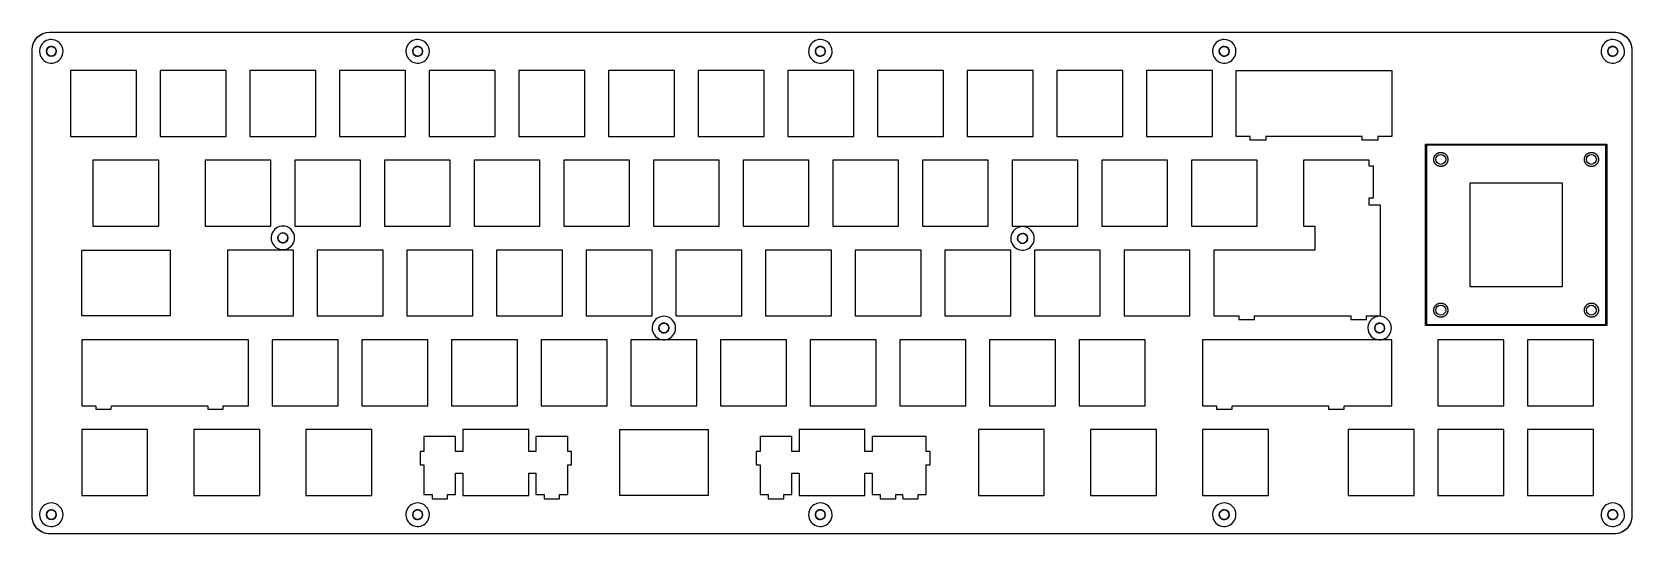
# Model space of a CAD drawing. Extents: x -1 to 339, y 191 to 298.
import ezdxf

# ---------------------------------------------------------------- set-up
doc = ezdxf.new("R2010")
doc.units = 0
for name, color, linetype in [('bottom_plate', 7, 'CONTINUOUS'), ('original', 7, 'CONTINUOUS'), ('pcb', 7, 'CONTINUOUS'), ('top_plate', 7, 'CONTINUOUS')]:
    doc.layers.add(name, color=color, linetype=linetype)

msp = doc.modelspace()

# ---------------------------------------------------------------- linework, layer by layer
at = {"layer": 'bottom_plate', "color": 3}
for points in [[(3.111888, 297.656938), (335.49355, 297.656938)], [(-0.667639, 194.87775), (-0.667639, 293.87741)], [(339.27308, 293.87741), (339.27308, 194.87775)], [(335.49355, 191.09822), (3.111888, 191.09822)]]:
    msp.add_lwpolyline(points, dxfattribs=at)
for points in [[(3.111888, 297.656938)], [(3.430024, 294.615394)], [(81.272408, 294.615388)], [(166.83484, 294.615385)], [(252.6338, 294.615388)], [(335.18503, 294.615389)], [(52.626659, 255.008252)], [(209.78035, 254.889859)], [(133.58144, 235.872887)], [(285.65076, 235.872899)], [(3.430024, 196.23994)], [(81.272408, 196.23994)], [(166.83484, 196.23994)], [(252.6338, 196.23994)], [(335.18503, 196.23994)]]:
    msp.add_lwpolyline(points, close=True, dxfattribs=at)
for points in [[(-0.667639, 293.87741), (-0.667639, 295.964786), (1.024513, 297.656938), (3.111888, 297.656938)], [(335.49355, 297.656938), (336.495943, 297.656939), (337.457282, 297.25874), (338.166081, 296.549941)], [(338.166081, 296.549941), (338.874881, 295.841142), (339.27308, 294.879804), (339.27308, 293.87741)], [(3.430024, 294.615394), (2.850125, 294.615394), (2.380024, 294.145293), (2.380024, 293.565394)], [(2.380024, 293.565394), (2.380024, 292.985495), (2.850125, 292.515394), (3.430024, 292.515394)], [(4.172487, 294.307856), (3.975573, 294.504769), (3.708502, 294.615394), (3.430024, 294.615394)], [(3.430024, 292.515394), (4.009923, 292.515394), (4.480025, 292.985495), (4.480025, 293.565394)], [(4.480025, 293.565394), (4.480025, 293.843871), (4.3694, 294.110943), (4.172487, 294.307856)], [(80.302334, 293.967206), (80.139814, 293.574848), (80.229648, 293.123224), (80.529946, 292.822926)], [(81.272408, 294.615388), (80.847723, 294.615388), (80.464854, 294.359564), (80.302334, 293.967206)], [(80.529946, 292.822926), (80.830244, 292.522628), (81.281867, 292.432795), (81.674226, 292.595315)], [(82.01487, 294.30785), (81.817957, 294.504764), (81.550885, 294.615388), (81.272408, 294.615388)], [(81.674226, 292.595315), (82.066584, 292.757835), (82.322408, 293.140703), (82.322408, 293.565388)], [(82.322408, 293.565388), (82.322408, 293.843866), (82.211783, 294.110937), (82.01487, 294.30785)], [(165.864766, 293.967203), (165.702246, 293.574845), (165.79208, 293.123221), (166.092378, 292.822923)], [(166.83484, 294.615385), (166.410155, 294.615385), (166.027286, 294.359561), (165.864766, 293.967203)], [(166.092378, 292.822923), (166.392676, 292.522625), (166.844299, 292.432792), (167.236658, 292.595312)], [(167.577302, 294.307847), (167.380389, 294.504761), (167.113317, 294.615385), (166.83484, 294.615385)], [(167.236658, 292.595312), (167.629016, 292.757832), (167.88484, 293.1407), (167.88484, 293.565385)], [(167.88484, 293.565385), (167.88484, 293.843863), (167.774215, 294.110934), (167.577302, 294.307847)], [(251.663726, 293.967205), (251.501206, 293.574847), (251.59104, 293.123223), (251.891338, 292.822926)], [(252.6338, 294.615388), (252.209115, 294.615388), (251.826246, 294.359563), (251.663726, 293.967205)], [(251.891338, 292.822926), (252.191636, 292.522628), (252.643259, 292.432794), (253.035618, 292.595314)], [(253.6838, 293.565388), (253.6838, 294.145287), (253.213699, 294.615388), (252.6338, 294.615388)], [(253.035618, 292.595314), (253.427976, 292.757834), (253.6838, 293.140702), (253.6838, 293.565388)], [(334.214956, 293.967206), (334.052436, 293.574848), (334.14227, 293.123224), (334.442568, 292.822927)], [(335.18503, 294.615389), (334.760345, 294.615389), (334.377476, 294.359564), (334.214956, 293.967206)], [(334.442568, 292.822927), (334.742866, 292.522629), (335.194489, 292.432795), (335.586848, 292.595315)], [(335.927492, 294.307851), (335.730579, 294.504764), (335.463507, 294.615389), (335.18503, 294.615389)], [(335.586848, 292.595315), (335.979206, 292.757835), (336.23503, 293.140703), (336.23503, 293.565389)], [(336.23503, 293.565389), (336.23503, 293.843866), (336.124405, 294.110938), (335.927492, 294.307851)], [(52.626659, 255.008252), (52.201974, 255.008252), (51.819105, 254.752428), (51.656585, 254.36007)], [(53.369121, 254.700714), (53.172208, 254.897627), (52.905136, 255.008252), (52.626659, 255.008252)], [(51.656585, 254.36007), (51.494065, 253.967711), (51.583899, 253.516088), (51.884197, 253.21579)], [(51.884197, 253.21579), (52.184495, 252.915492), (52.636118, 252.825658), (53.028477, 252.988178)], [(53.028477, 252.988178), (53.420835, 253.150698), (53.676659, 253.533567), (53.676659, 253.958252)], [(53.676659, 253.958252), (53.676659, 254.236729), (53.566034, 254.503801), (53.369121, 254.700714)], [(208.810276, 254.241677), (208.647756, 253.849318), (208.73759, 253.397695), (209.037888, 253.097397)], [(209.78035, 254.889859), (209.355665, 254.889859), (208.972796, 254.634035), (208.810276, 254.241677)], [(209.037888, 253.097397), (209.338186, 252.797099), (209.789809, 252.707265), (210.182168, 252.869785)], [(210.522812, 254.582321), (210.325899, 254.779234), (210.058827, 254.889859), (209.78035, 254.889859)], [(210.182168, 252.869785), (210.574526, 253.032305), (210.83035, 253.415174), (210.83035, 253.839859)], [(210.83035, 253.839859), (210.83035, 254.118336), (210.719725, 254.385408), (210.522812, 254.582321)], [(132.611366, 235.224705), (132.448846, 234.832346), (132.53868, 234.380723), (132.838978, 234.080425)], [(133.58144, 235.872887), (133.156755, 235.872887), (132.773886, 235.617063), (132.611366, 235.224705)], [(134.323902, 235.565349), (134.126989, 235.762262), (133.859917, 235.872887), (133.58144, 235.872887)], [(133.983258, 233.852813), (134.375616, 234.015333), (134.63144, 234.398202), (134.63144, 234.822887)], [(134.63144, 234.822887), (134.63144, 235.101364), (134.520815, 235.368436), (134.323902, 235.565349)], [(284.680686, 235.224717), (284.518166, 234.832358), (284.608, 234.380735), (284.908298, 234.080437)], [(285.65076, 235.872899), (285.226075, 235.872899), (284.843206, 235.617075), (284.680686, 235.224717)], [(286.393222, 235.565361), (286.196309, 235.762274), (285.929237, 235.872899), (285.65076, 235.872899)], [(286.052578, 233.852825), (286.444936, 234.015345), (286.70076, 234.398214), (286.70076, 234.822899)], [(286.70076, 234.822899), (286.70076, 235.101376), (286.590135, 235.368448), (286.393222, 235.565361)], [(132.838978, 234.080425), (133.139276, 233.780127), (133.590899, 233.690293), (133.983258, 233.852813)], [(284.908298, 234.080437), (285.208596, 233.780139), (285.660219, 233.690305), (286.052578, 233.852825)], [(0.439358, 192.205219), (-0.269441, 192.914018), (-0.66764, 193.875357), (-0.667639, 194.87775)], [(3.430024, 196.23994), (2.850125, 196.23994), (2.380024, 195.769839), (2.380024, 195.18994)], [(2.380024, 195.18994), (2.380024, 194.610041), (2.850125, 194.13994), (3.430024, 194.13994)], [(4.172487, 195.932402), (3.975573, 196.129315), (3.708502, 196.23994), (3.430024, 196.23994)], [(3.430024, 194.13994), (4.009923, 194.13994), (4.480025, 194.610041), (4.480025, 195.18994)], [(4.480025, 195.18994), (4.480025, 195.468417), (4.3694, 195.735489), (4.172487, 195.932402)], [(80.302334, 195.591758), (80.139814, 195.199399), (80.229648, 194.747776), (80.529946, 194.447478)], [(81.272408, 196.23994), (80.847723, 196.23994), (80.464854, 195.984116), (80.302334, 195.591758)], [(80.529946, 194.447478), (80.830244, 194.14718), (81.281867, 194.057346), (81.674226, 194.219866)], [(82.01487, 195.932402), (81.817957, 196.129315), (81.550885, 196.23994), (81.272408, 196.23994)], [(81.674226, 194.219866), (82.066584, 194.382386), (82.322408, 194.765255), (82.322408, 195.18994)], [(82.322408, 195.18994), (82.322408, 195.468417), (82.211783, 195.735489), (82.01487, 195.932402)], [(165.864766, 195.591758), (165.702246, 195.199399), (165.79208, 194.747776), (166.092378, 194.447478)], [(166.83484, 196.23994), (166.410155, 196.23994), (166.027286, 195.984116), (165.864766, 195.591758)], [(166.092378, 194.447478), (166.392676, 194.14718), (166.844299, 194.057346), (167.236658, 194.219866)], [(167.577302, 195.932402), (167.380389, 196.129315), (167.113317, 196.23994), (166.83484, 196.23994)], [(167.236658, 194.219866), (167.629016, 194.382386), (167.88484, 194.765255), (167.88484, 195.18994)], [(167.88484, 195.18994), (167.88484, 195.468417), (167.774215, 195.735489), (167.577302, 195.932402)], [(251.663726, 195.591758), (251.501206, 195.199399), (251.59104, 194.747776), (251.891338, 194.447478)], [(252.6338, 196.23994), (252.209115, 196.23994), (251.826246, 195.984116), (251.663726, 195.591758)], [(251.891338, 194.447478), (252.191636, 194.14718), (252.643259, 194.057346), (253.035618, 194.219866)], [(253.6838, 195.18994), (253.6838, 195.769839), (253.213699, 196.23994), (252.6338, 196.23994)], [(253.035618, 194.219866), (253.427976, 194.382386), (253.6838, 194.765255), (253.6838, 195.18994)], [(334.214956, 195.591758), (334.052436, 195.199399), (334.14227, 194.747776), (334.442568, 194.447478)], [(335.18503, 196.23994), (334.760345, 196.23994), (334.377476, 195.984116), (334.214956, 195.591758)], [(334.442568, 194.447478), (334.742866, 194.14718), (335.194489, 194.057346), (335.586848, 194.219866)], [(335.927492, 195.932402), (335.730579, 196.129315), (335.463507, 196.23994), (335.18503, 196.23994)], [(335.586848, 194.219866), (335.979206, 194.382386), (336.23503, 194.765255), (336.23503, 195.18994)], [(336.23503, 195.18994), (336.23503, 195.468417), (336.124405, 195.735489), (335.927492, 195.932402)], [(339.27308, 194.87775), (339.273081, 193.875356), (338.874882, 192.914018), (338.166082, 192.205218)], [(3.111888, 191.09822), (2.109495, 191.09822), (1.148157, 191.496419), (0.439358, 192.205219)], [(338.166082, 192.205218), (337.457282, 191.496418), (336.495944, 191.098219), (335.49355, 191.09822)]]:
    msp.add_open_spline(points, degree=3, dxfattribs=at)
at = {"layer": 'original', "color": 5}
for points in [[(295.60067, 235.659224), (295.60267, 235.558926), (295.70297, 235.556526), (333.60237, 235.556526), (333.70267, 235.558926), (333.70467, 235.659224), (333.70467, 273.558627), (333.70267, 273.658927), (333.60237, 273.661327), (295.70297, 273.661327), (295.60267, 273.658927), (295.60067, 273.558627)], [(297.15307, 270.608927), (297.15507, 270.682527), (297.16007, 270.755927), (297.16907, 270.829027), (297.18167, 270.901527), (297.19787, 270.973427), (297.21747, 271.044327), (297.24057, 271.114227), (297.26707, 271.182927), (297.29687, 271.250227), (297.32997, 271.316027), (297.36627, 271.380127), (297.40567, 271.442327), (297.44807, 271.502427), (297.49337, 271.560527), (297.54147, 271.616227), (297.59217, 271.669627), (297.64557, 271.720327), (297.70127, 271.768427), (297.75937, 271.813727), (297.81947, 271.856127), (297.88167, 271.895527), (297.94577, 271.931827), (298.01157, 271.964927), (298.07887, 271.994727), (298.14757, 272.021227), (298.21747, 272.044327), (298.28837, 272.063927), (298.36027, 272.080127), (298.43277, 272.092727), (298.50587, 272.101727), (298.57927, 272.107127), (298.65287, 272.108927), (298.72647, 272.107127), (298.79987, 272.101727), (298.87297, 272.092727), (298.94547, 272.080127), (299.01737, 272.063927), (299.08827, 272.044327), (299.15817, 272.021227), (299.22687, 271.994727), (299.29417, 271.964927), (299.35997, 271.931827), (299.42407, 271.895527), (299.48627, 271.856127), (299.54637, 271.813727), (299.60447, 271.768427), (299.66017, 271.720327), (299.71357, 271.669627), (299.76427, 271.616227), (299.81237, 271.560527), (299.85767, 271.502427), (299.90007, 271.442327), (299.93947, 271.380127), (299.97577, 271.316027), (300.00887, 271.250227), (300.03867, 271.182927), (300.06517, 271.114227), (300.08827, 271.044327), (300.10787, 270.973427), (300.12407, 270.901527), (300.13667, 270.829027), (300.14567, 270.755927), (300.15067, 270.682527), (300.15267, 270.608927), (300.15067, 270.535327), (300.14567, 270.461927), (300.13667, 270.388827), (300.12407, 270.316327), (300.10787, 270.244427), (300.08827, 270.173527), (300.06517, 270.103627), (300.03867, 270.034927), (300.00887, 269.967627), (299.97577, 269.901827), (299.93947, 269.837727), (299.90007, 269.775527), (299.85767, 269.715427), (299.81237, 269.657327), (299.76427, 269.601627), (299.71357, 269.548227), (299.66017, 269.497527), (299.60447, 269.449427), (299.54637, 269.404127), (299.48627, 269.361727), (299.42407, 269.322327), (299.35997, 269.286027), (299.29417, 269.252927), (299.22687, 269.223127), (299.15817, 269.196627), (299.08827, 269.173527), (299.01737, 269.153927), (298.94547, 269.137727), (298.87297, 269.125127), (298.79987, 269.116127), (298.72647, 269.110727), (298.65287, 269.108927), (298.57927, 269.110727), (298.50587, 269.116127), (298.43277, 269.125127), (298.36027, 269.137727), (298.28837, 269.153927), (298.21747, 269.173527), (298.14757, 269.196627), (298.07887, 269.223127), (298.01157, 269.252927), (297.94577, 269.286027), (297.88167, 269.322327), (297.81947, 269.361727), (297.75937, 269.404127), (297.70127, 269.449427), (297.64557, 269.497527), (297.59217, 269.548227), (297.54147, 269.601627), (297.49337, 269.657327), (297.44807, 269.715427), (297.40567, 269.775527), (297.36627, 269.837727), (297.32997, 269.901827), (297.29687, 269.967627), (297.26707, 270.034927), (297.24057, 270.103627), (297.21747, 270.173527), (297.19787, 270.244427), (297.18167, 270.316327), (297.16907, 270.388827), (297.16007, 270.461927), (297.15507, 270.535327)], [(329.15307, 270.608927), (329.15507, 270.682527), (329.16007, 270.755927), (329.16907, 270.829027), (329.18167, 270.901527), (329.19787, 270.973427), (329.21747, 271.044327), (329.24057, 271.114227), (329.26707, 271.182927), (329.29687, 271.250227), (329.32997, 271.316027), (329.36627, 271.380127), (329.40567, 271.442327), (329.44807, 271.502427), (329.49337, 271.560527), (329.54147, 271.616227), (329.59217, 271.669627), (329.64557, 271.720327), (329.70127, 271.768427), (329.75937, 271.813727), (329.81947, 271.856127), (329.88167, 271.895527), (329.94577, 271.931827), (330.01157, 271.964927), (330.07887, 271.994727), (330.14757, 272.021227), (330.21747, 272.044327), (330.28837, 272.063927), (330.36027, 272.080127), (330.43277, 272.092727), (330.50587, 272.101727), (330.57927, 272.107127), (330.65287, 272.108927), (330.72647, 272.107127), (330.79987, 272.101727), (330.87297, 272.092727), (330.94547, 272.080127), (331.01737, 272.063927), (331.08827, 272.044327), (331.15817, 272.021227), (331.22687, 271.994727), (331.29417, 271.964927), (331.35997, 271.931827), (331.42407, 271.895527), (331.48627, 271.856127), (331.54637, 271.813727), (331.60447, 271.768427), (331.66017, 271.720327), (331.71357, 271.669627), (331.76427, 271.616227), (331.81237, 271.560527), (331.85767, 271.502427), (331.90007, 271.442327), (331.93947, 271.380127), (331.97577, 271.316027), (332.00887, 271.250227), (332.03867, 271.182927), (332.06517, 271.114227), (332.08827, 271.044327), (332.10787, 270.973427), (332.12407, 270.901527), (332.13667, 270.829027), (332.14567, 270.755927), (332.15067, 270.682527), (332.15267, 270.608927), (332.15067, 270.535327), (332.14567, 270.461927), (332.13667, 270.388827), (332.12407, 270.316327), (332.10787, 270.244427), (332.08827, 270.173527), (332.06517, 270.103627), (332.03867, 270.034927), (332.00887, 269.967627), (331.97577, 269.901827), (331.93947, 269.837727), (331.90007, 269.775527), (331.85767, 269.715427), (331.81237, 269.657327), (331.76427, 269.601627), (331.71357, 269.548227), (331.66017, 269.497527), (331.60447, 269.449427), (331.54637, 269.404127), (331.48627, 269.361727), (331.42407, 269.322327), (331.35997, 269.286027), (331.29417, 269.252927), (331.22687, 269.223127), (331.15817, 269.196627), (331.08827, 269.173527), (331.01737, 269.153927), (330.94547, 269.137727), (330.87297, 269.125127), (330.79987, 269.116127), (330.72647, 269.110727), (330.65287, 269.108927), (330.57927, 269.110727), (330.50587, 269.116127), (330.43277, 269.125127), (330.36027, 269.137727), (330.28837, 269.153927), (330.21747, 269.173527), (330.14757, 269.196627), (330.07887, 269.223127), (330.01157, 269.252927), (329.94577, 269.286027), (329.88167, 269.322327), (329.81947, 269.361727), (329.75937, 269.404127), (329.70127, 269.449427), (329.64557, 269.497527), (329.59217, 269.548227), (329.54147, 269.601627), (329.49337, 269.657327), (329.44807, 269.715427), (329.40567, 269.775527), (329.36627, 269.837727), (329.32997, 269.901827), (329.29687, 269.967627), (329.26707, 270.034927), (329.24057, 270.103627), (329.21747, 270.173527), (329.19787, 270.244427), (329.18167, 270.316327), (329.16907, 270.388827), (329.16007, 270.461927), (329.15507, 270.535327)], [(304.90307, 243.558926), (304.90307, 265.658927), (324.40307, 265.658927), (324.40307, 243.558926)], [(297.15307, 238.608926), (297.15507, 238.682526), (297.16007, 238.755926), (297.16907, 238.829026), (297.18167, 238.901526), (297.19787, 238.973426), (297.21747, 239.044326), (297.24057, 239.114226), (297.26707, 239.182926), (297.29687, 239.250226), (297.32997, 239.316026), (297.36627, 239.380126), (297.40567, 239.442326), (297.44807, 239.502426), (297.49337, 239.560526), (297.54147, 239.616226), (297.59217, 239.669626), (297.64557, 239.720326), (297.70127, 239.768426), (297.75937, 239.813726), (297.81947, 239.856126), (297.88167, 239.895526), (297.94577, 239.931826), (298.01157, 239.964926), (298.07887, 239.994726), (298.14757, 240.021226), (298.21747, 240.044326), (298.28837, 240.063936), (298.36027, 240.080126), (298.43277, 240.092716), (298.50587, 240.101716), (298.57927, 240.107116), (298.65287, 240.109016), (298.72647, 240.107116), (298.79987, 240.101716), (298.87297, 240.092716), (298.94547, 240.080126), (299.01737, 240.063936), (299.08827, 240.044326), (299.15817, 240.021226), (299.22687, 239.994726), (299.29417, 239.964926), (299.35997, 239.931826), (299.42407, 239.895526), (299.48627, 239.856126), (299.54637, 239.813726), (299.60447, 239.768426), (299.66017, 239.720326), (299.71357, 239.669626), (299.76427, 239.616226), (299.81237, 239.560526), (299.85767, 239.502426), (299.90007, 239.442326), (299.93947, 239.380126), (299.97577, 239.316026), (300.00887, 239.250226), (300.03867, 239.182926), (300.06517, 239.114226), (300.08827, 239.044326), (300.10787, 238.973426), (300.12407, 238.901526), (300.13667, 238.829026), (300.14567, 238.755926), (300.15067, 238.682526), (300.15267, 238.608926), (300.15067, 238.535326), (300.14567, 238.461926), (300.13667, 238.388826), (300.12407, 238.316326), (300.10787, 238.244426), (300.08827, 238.173526), (300.06517, 238.103626), (300.03867, 238.034926), (300.00887, 237.967626), (299.97577, 237.901826), (299.93947, 237.837726), (299.90007, 237.775526), (299.85767, 237.715426), (299.81237, 237.657326), (299.76427, 237.601626), (299.71357, 237.548226), (299.66017, 237.497526), (299.60447, 237.449426), (299.54637, 237.404126), (299.48627, 237.361726), (299.42407, 237.322326), (299.35997, 237.286026), (299.29417, 237.252926), (299.22687, 237.223126), (299.15817, 237.196626), (299.08827, 237.173526), (299.01737, 237.153916), (298.94547, 237.137726), (298.87297, 237.125136), (298.79987, 237.116136), (298.72647, 237.110736), (298.65287, 237.108836), (298.57927, 237.110736), (298.50587, 237.116136), (298.43277, 237.125136), (298.36027, 237.137726), (298.28837, 237.153916), (298.21747, 237.173526), (298.14757, 237.196626), (298.07887, 237.223126), (298.01157, 237.252926), (297.94577, 237.286026), (297.88167, 237.322326), (297.81947, 237.361726), (297.75937, 237.404126), (297.70127, 237.449426), (297.64557, 237.497526), (297.59217, 237.548226), (297.54147, 237.601626), (297.49337, 237.657326), (297.44807, 237.715426), (297.40567, 237.775526), (297.36627, 237.837726), (297.32997, 237.901826), (297.29687, 237.967626), (297.26707, 238.034926), (297.24057, 238.103626), (297.21747, 238.173526), (297.19787, 238.244426), (297.18167, 238.316326), (297.16907, 238.388826), (297.16007, 238.461926), (297.15507, 238.535326)], [(329.15307, 238.608926), (329.15507, 238.682526), (329.16007, 238.755926), (329.16907, 238.829026), (329.18167, 238.901526), (329.19787, 238.973426), (329.21747, 239.044326), (329.24057, 239.114226), (329.26707, 239.182926), (329.29687, 239.250226), (329.32997, 239.316026), (329.36627, 239.380126), (329.40567, 239.442326), (329.44807, 239.502426), (329.49337, 239.560526), (329.54147, 239.616226), (329.59217, 239.669626), (329.64557, 239.720326), (329.70127, 239.768426), (329.75937, 239.813726), (329.81947, 239.856126), (329.88167, 239.895526), (329.94577, 239.931826), (330.01157, 239.964926), (330.07887, 239.994726), (330.14757, 240.021226), (330.21747, 240.044326), (330.28837, 240.063936), (330.36027, 240.080126), (330.43277, 240.092716), (330.50587, 240.101716), (330.57927, 240.107116), (330.65287, 240.109016), (330.72647, 240.107116), (330.79987, 240.101716), (330.87297, 240.092716), (330.94547, 240.080126), (331.01737, 240.063936), (331.08827, 240.044326), (331.15817, 240.021226), (331.22687, 239.994726), (331.29417, 239.964926), (331.35997, 239.931826), (331.42407, 239.895526), (331.48627, 239.856126), (331.54637, 239.813726), (331.60447, 239.768426), (331.66017, 239.720326), (331.71357, 239.669626), (331.76427, 239.616226), (331.81237, 239.560526), (331.85767, 239.502426), (331.90007, 239.442326), (331.93947, 239.380126), (331.97577, 239.316026), (332.00887, 239.250226), (332.03867, 239.182926), (332.06517, 239.114226), (332.08827, 239.044326), (332.10787, 238.973426), (332.12407, 238.901526), (332.13667, 238.829026), (332.14567, 238.755926), (332.15067, 238.682526), (332.15267, 238.608926), (332.15067, 238.535326), (332.14567, 238.461926), (332.13667, 238.388826), (332.12407, 238.316326), (332.10787, 238.244426), (332.08827, 238.173526), (332.06517, 238.103626), (332.03867, 238.034926), (332.00887, 237.967626), (331.97577, 237.901826), (331.93947, 237.837726), (331.90007, 237.775526), (331.85767, 237.715426), (331.81237, 237.657326), (331.76427, 237.601626), (331.71357, 237.548226), (331.66017, 237.497526), (331.60447, 237.449426), (331.54637, 237.404126), (331.48627, 237.361726), (331.42407, 237.322326), (331.35997, 237.286026), (331.29417, 237.252926), (331.22687, 237.223126), (331.15817, 237.196626), (331.08827, 237.173526), (331.01737, 237.153916), (330.94547, 237.137726), (330.87297, 237.125136), (330.79987, 237.116136), (330.72647, 237.110736), (330.65287, 237.108836), (330.57927, 237.110736), (330.50587, 237.116136), (330.43277, 237.125136), (330.36027, 237.137726), (330.28837, 237.153916), (330.21747, 237.173526), (330.14757, 237.196626), (330.07887, 237.223126), (330.01157, 237.252926), (329.94577, 237.286026), (329.88167, 237.322326), (329.81947, 237.361726), (329.75937, 237.404126), (329.70127, 237.449426), (329.64557, 237.497526), (329.59217, 237.548226), (329.54147, 237.601626), (329.49337, 237.657326), (329.44807, 237.715426), (329.40567, 237.775526), (329.36627, 237.837726), (329.32997, 237.901826), (329.29687, 237.967626), (329.26707, 238.034926), (329.24057, 238.103626), (329.21747, 238.173526), (329.19787, 238.244426), (329.18167, 238.316326), (329.16907, 238.388826), (329.16007, 238.461926), (329.15507, 238.535326)]]:
    msp.add_lwpolyline(points, close=True, dxfattribs=at)
at = {"layer": 'pcb', "color": 1}
for points in [[(3.111888, 297.656938), (335.49355, 297.656938)], [(-0.667639, 194.87775), (-0.667639, 293.87741)], [(339.27308, 293.87741), (339.27308, 194.87775)], [(335.49355, 191.09822), (3.111888, 191.09822)]]:
    msp.add_lwpolyline(points, dxfattribs=at)
for points in [[(3.111888, 297.656938)], [(3.430024, 296.065394)], [(81.272408, 296.065389)], [(166.83484, 296.065386)], [(252.6338, 296.065389)], [(335.18503, 296.065389)], [(52.626663, 256.458248)], [(209.78035, 256.339855)], [(133.58144, 237.322884)], [(285.65076, 237.3229)], [(3.430024, 197.689931)], [(81.272408, 197.689931)], [(166.83484, 197.68993)], [(252.6338, 197.689931)], [(335.18503, 197.689931)]]:
    msp.add_lwpolyline(points, close=True, dxfattribs=at)
for points in [[(-0.667639, 293.87741), (-0.667639, 295.964786), (1.024513, 297.656938), (3.111888, 297.656938)], [(3.430024, 296.065394), (2.418868, 296.065394), (1.507278, 295.456289), (1.120325, 294.522103)], [(5.197791, 295.333161), (4.72895, 295.802002), (4.093065, 296.065394), (3.430024, 296.065394)], [(81.272408, 296.065389), (80.261252, 296.065389), (79.349661, 295.456283), (78.962709, 294.522097)], [(83.040175, 295.333156), (82.571334, 295.801997), (81.935449, 296.065389), (81.272408, 296.065389)], [(166.83484, 296.065386), (165.823684, 296.065386), (164.912094, 295.456281), (164.525141, 294.522094)], [(169.33484, 293.565386), (169.33484, 294.946098), (168.215552, 296.065386), (166.83484, 296.065386)], [(252.6338, 296.065389), (251.622644, 296.065389), (250.711053, 295.456283), (250.324101, 294.522097)], [(254.401567, 295.333156), (253.932726, 295.801997), (253.296841, 296.065389), (252.6338, 296.065389)], [(335.18503, 296.065389), (334.173874, 296.065389), (333.262283, 295.456284), (332.875331, 294.522097)], [(336.952797, 295.333156), (336.483956, 295.801997), (335.848071, 296.065389), (335.18503, 296.065389)], [(335.49355, 297.656938), (336.495943, 297.656939), (337.457282, 297.25874), (338.166081, 296.549941)], [(338.166081, 296.549941), (338.874881, 295.841142), (339.27308, 294.879804), (339.27308, 293.87741)], [(1.120325, 294.522103), (0.733373, 293.587917), (0.947262, 292.512622), (1.662257, 291.797627)], [(4.386733, 291.255695), (5.320919, 291.642647), (5.930024, 292.554238), (5.930024, 293.565394)], [(5.930024, 293.565394), (5.930024, 294.228435), (5.666632, 294.86432), (5.197791, 295.333161)], [(78.962709, 294.522097), (78.575756, 293.587911), (78.789646, 292.512616), (79.504641, 291.797621)], [(82.229117, 291.255689), (83.163303, 291.642642), (83.772408, 292.554233), (83.772408, 293.565388)], [(83.772408, 293.565388), (83.772408, 294.22843), (83.509016, 294.864315), (83.040175, 295.333156)], [(164.525141, 294.522094), (164.138188, 293.587908), (164.352078, 292.512614), (165.067073, 291.797619)], [(167.791549, 291.255687), (168.725735, 291.642639), (169.33484, 292.55423), (169.33484, 293.565386)], [(250.324101, 294.522097), (249.937148, 293.587911), (250.151038, 292.512616), (250.866033, 291.797621)], [(253.590509, 291.255689), (254.524695, 291.642641), (255.133801, 292.554232), (255.133801, 293.565388)], [(255.133801, 293.565388), (255.133801, 294.22843), (254.870408, 294.864314), (254.401567, 295.333156)], [(332.875331, 294.522097), (332.488378, 293.587911), (332.702268, 292.512617), (333.417263, 291.797621)], [(336.141739, 291.255689), (337.075925, 291.642642), (337.68503, 292.554233), (337.68503, 293.565389)], [(337.68503, 293.565389), (337.68503, 294.22843), (337.421638, 294.864315), (336.952797, 295.333156)], [(1.662257, 291.797627), (2.377252, 291.082632), (3.452547, 290.868742), (4.386733, 291.255695)], [(79.504641, 291.797621), (80.219636, 291.082626), (81.294931, 290.868737), (82.229117, 291.255689)], [(165.067073, 291.797619), (165.782068, 291.082624), (166.857363, 290.868734), (167.791549, 291.255687)], [(250.866033, 291.797621), (251.581028, 291.082626), (252.656323, 290.868736), (253.590509, 291.255689)], [(333.417263, 291.797621), (334.132258, 291.082626), (335.207553, 290.868737), (336.141739, 291.255689)], [(52.626663, 256.458248), (51.615507, 256.458248), (50.703916, 255.849143), (50.316964, 254.914957)], [(54.39443, 255.726015), (53.925589, 256.194856), (53.289704, 256.458248), (52.626663, 256.458248)], [(55.126663, 253.958248), (55.126663, 254.621289), (54.863271, 255.257174), (54.39443, 255.726015)], [(209.78035, 256.339855), (208.769194, 256.339855), (207.857603, 255.73075), (207.470651, 254.796564)], [(211.548117, 255.607622), (211.079276, 256.076463), (210.443391, 256.339855), (209.78035, 256.339855)], [(212.28035, 253.839855), (212.28035, 254.502896), (212.016958, 255.138781), (211.548117, 255.607622)], [(50.316964, 254.914957), (49.930011, 253.980771), (50.143901, 252.905476), (50.858896, 252.190481)], [(50.858896, 252.190481), (51.573891, 251.475486), (52.649186, 251.261596), (53.583372, 251.648549)], [(53.583372, 251.648549), (54.517558, 252.035501), (55.126663, 252.947092), (55.126663, 253.958248)], [(207.470651, 254.796564), (207.083698, 253.862378), (207.297588, 252.787083), (208.012583, 252.072088)], [(208.012583, 252.072088), (208.727578, 251.357093), (209.802873, 251.143203), (210.737059, 251.530156)], [(210.737059, 251.530156), (211.671245, 251.917108), (212.28035, 252.828699), (212.28035, 253.839855)], [(131.271741, 235.779593), (130.884788, 234.845407), (131.098678, 233.770112), (131.813673, 233.055117)], [(133.58144, 237.322884), (132.570284, 237.322884), (131.658693, 236.713779), (131.271741, 235.779593)], [(135.349207, 236.590651), (134.880366, 237.059492), (134.244481, 237.322884), (133.58144, 237.322884)], [(134.538149, 232.513185), (135.472335, 232.900137), (136.08144, 233.811728), (136.08144, 234.822884)], [(136.08144, 234.822884), (136.08144, 235.485925), (135.818048, 236.12181), (135.349207, 236.590651)], [(283.341061, 235.779608), (282.954108, 234.845422), (283.167998, 233.770127), (283.882993, 233.055132)], [(285.65076, 237.3229), (284.639604, 237.3229), (283.728013, 236.713794), (283.341061, 235.779608)], [(287.418527, 236.590666), (286.949686, 237.059507), (286.313801, 237.3229), (285.65076, 237.3229)], [(286.607469, 232.5132), (287.541655, 232.900152), (288.15076, 233.811743), (288.15076, 234.822899)], [(288.15076, 234.822899), (288.15076, 235.48594), (287.887368, 236.121825), (287.418527, 236.590666)], [(131.813673, 233.055117), (132.528668, 232.340122), (133.603963, 232.126232), (134.538149, 232.513185)], [(283.882993, 233.055132), (284.597988, 232.340137), (285.673283, 232.126247), (286.607469, 232.5132)], [(3.430024, 197.689931), (2.418869, 197.689931), (1.507278, 197.080825), (1.120325, 196.146639)], [(5.197792, 196.957697), (4.728951, 197.426538), (4.093066, 197.689931), (3.430024, 197.689931)], [(81.272408, 197.689931), (80.261252, 197.689931), (79.349661, 197.080825), (78.962709, 196.146639)], [(83.040175, 196.957697), (82.571334, 197.426538), (81.935449, 197.689931), (81.272408, 197.689931)], [(166.83484, 197.68993), (165.823684, 197.68993), (164.912094, 197.080825), (164.525141, 196.146639)], [(169.33484, 195.18993), (169.33484, 196.570642), (168.215552, 197.68993), (166.83484, 197.68993)], [(252.6338, 197.689931), (251.622644, 197.689931), (250.711053, 197.080825), (250.324101, 196.146639)], [(254.401567, 196.957697), (253.932726, 197.426538), (253.296841, 197.689931), (252.6338, 197.689931)], [(335.18503, 197.689931), (334.173874, 197.689931), (333.262283, 197.080825), (332.875331, 196.146639)], [(336.952797, 196.957697), (336.483956, 197.426538), (335.848071, 197.689931), (335.18503, 197.689931)], [(0.439358, 192.205219), (-0.269441, 192.914018), (-0.66764, 193.875357), (-0.667639, 194.87775)], [(1.120325, 196.146639), (0.733373, 195.212453), (0.947262, 194.137158), (1.662257, 193.422163)], [(4.386733, 192.880231), (5.320919, 193.267183), (5.930025, 194.178774), (5.930025, 195.18993)], [(5.930025, 195.18993), (5.930025, 195.852971), (5.666633, 196.488856), (5.197792, 196.957697)], [(78.962709, 196.146639), (78.575756, 195.212453), (78.789646, 194.137158), (79.504641, 193.422163)], [(82.229117, 192.880231), (83.163303, 193.267183), (83.772408, 194.178774), (83.772408, 195.18993)], [(83.772408, 195.18993), (83.772408, 195.852971), (83.509016, 196.488856), (83.040175, 196.957697)], [(164.525141, 196.146639), (164.138188, 195.212453), (164.352078, 194.137158), (165.067073, 193.422163)], [(167.791549, 192.880231), (168.725735, 193.267184), (169.33484, 194.178774), (169.33484, 195.18993)], [(250.324101, 196.146639), (249.937148, 195.212453), (250.151038, 194.137158), (250.866033, 193.422163)], [(253.590509, 192.880231), (254.524695, 193.267183), (255.133801, 194.178774), (255.133801, 195.18993)], [(255.133801, 195.18993), (255.133801, 195.852971), (254.870408, 196.488856), (254.401567, 196.957697)], [(332.875331, 196.146639), (332.488378, 195.212453), (332.702268, 194.137158), (333.417263, 193.422163)], [(336.141739, 192.880231), (337.075925, 193.267183), (337.68503, 194.178774), (337.68503, 195.18993)], [(337.68503, 195.18993), (337.68503, 195.852971), (337.421638, 196.488856), (336.952797, 196.957697)], [(339.27308, 194.87775), (339.273081, 193.875356), (338.874882, 192.914018), (338.166082, 192.205218)], [(3.111888, 191.09822), (2.109495, 191.09822), (1.148157, 191.496419), (0.439358, 192.205219)], [(1.662257, 193.422163), (2.377252, 192.707168), (3.452547, 192.493278), (4.386733, 192.880231)], [(79.504641, 193.422163), (80.219636, 192.707168), (81.294931, 192.493278), (82.229117, 192.880231)], [(165.067073, 193.422163), (165.782068, 192.707168), (166.857363, 192.493278), (167.791549, 192.880231)], [(250.866033, 193.422163), (251.581028, 192.707168), (252.656323, 192.493278), (253.590509, 192.880231)], [(333.417263, 193.422163), (334.132258, 192.707168), (335.207553, 192.493278), (336.141739, 192.880231)], [(338.166082, 192.205218), (337.457282, 191.496418), (336.495944, 191.098219), (335.49355, 191.09822)]]:
    msp.add_open_spline(points, degree=3, dxfattribs=at)
at = {"layer": 'top_plate', "color": 7}
for points in [[(3.11189, 297.656938), (335.494, 297.656938), (336.255, 297.580152), (336.965, 297.359925), (338.166, 296.549941), (338.976, 295.34857), (339.196, 294.63912), (339.273, 293.87741), (339.273, 194.878), (339.196, 194.116), (338.976, 193.407), (338.166, 192.205), (336.965, 191.395), (336.255, 191.175), (335.494, 191.098), (3.11189, 191.098), (2.35018, 191.175), (1.64073, 191.395), (0.439358, 192.205), (-0.370626, 193.407), (-0.590853, 194.116), (-0.667639, 194.878), (-0.667639, 293.87741), (-0.590853, 294.63912), (-0.370625, 295.34857), (0.439359, 296.54994), (1.64073, 297.359924), (2.35018, 297.580151), (3.11189, 297.656938)], [(3.43002, 292.51539), (3.02132, 292.59791), (2.68756, 292.82293), (2.46254, 293.15669), (2.38002, 293.56539), (2.46254, 293.9741), (2.68756, 294.30786), (3.02132, 294.53288), (3.43002, 294.61539), (3.83873, 294.53288), (4.17249, 294.30786), (4.39751, 293.9741), (4.48002, 293.56539), (4.39751, 293.15669), (4.17249, 292.82293), (3.83873, 292.59791), (3.43002, 292.51539)], [(81.2724, 292.51539), (80.8637, 292.5979), (80.5299, 292.82293), (80.3049, 293.15668), (80.2224, 293.56539), (80.3049, 293.9741), (80.5299, 294.30785), (80.8637, 294.53287), (81.2724, 294.61539), (81.6811, 294.53287), (82.0149, 294.30785), (82.2399, 293.9741), (82.3224, 293.56539), (82.2399, 293.15668), (82.0149, 292.82293), (81.6811, 292.5979), (81.2724, 292.51539)], [(166.835, 292.51539), (166.426, 292.5979), (166.092, 292.82292), (165.867, 293.15668), (165.785, 293.56539), (165.867, 293.97409), (166.092, 294.30785), (166.426, 294.53287), (166.835, 294.61539), (167.244, 294.53287), (167.577, 294.30785), (167.802, 293.97409), (167.885, 293.56539), (167.802, 293.15668), (167.577, 292.82292), (167.244, 292.5979), (166.835, 292.51539)], [(252.634, 292.51539), (252.225, 292.5979), (251.891, 292.82293), (251.666, 293.15668), (251.584, 293.56539), (251.666, 293.9741), (251.891, 294.30785), (252.225, 294.53287), (252.634, 294.61539), (253.043, 294.53287), (253.376, 294.30785), (253.601, 293.9741), (253.684, 293.56539), (253.601, 293.15668), (253.376, 292.82293), (253.043, 292.5979), (252.634, 292.51539)], [(335.185, 292.51539), (334.776, 292.5979), (334.443, 292.82293), (334.218, 293.15668), (334.135, 293.56539), (334.218, 293.9741), (334.443, 294.30785), (334.776, 294.53287), (335.185, 294.61539), (335.594, 294.53287), (335.927, 294.30785), (336.153, 293.9741), (336.235, 293.56539), (336.153, 293.15668), (335.927, 292.82293), (335.594, 292.5979), (335.185, 292.51539)], [(7.526, 275.474), (21.526, 275.474), (21.526, 289.474), (7.526, 289.474)], [(26.576, 275.474), (40.576, 275.474), (40.576, 289.474), (26.576, 289.474)], [(45.626, 275.474), (59.626, 275.474), (59.626, 289.474), (45.626, 289.474)], [(64.676, 275.474), (78.676, 275.474), (78.676, 289.474), (64.676, 289.474)], [(83.726, 275.474), (97.726, 275.474), (97.726, 289.474), (83.726, 289.474)], [(102.775, 275.474), (116.775, 275.474), (116.775, 289.474), (102.775, 289.474)], [(121.825, 275.474), (135.826, 275.474), (135.826, 289.474), (121.825, 289.474)], [(140.876, 275.474), (154.876, 275.474), (154.876, 289.474), (140.876, 289.474)], [(159.926, 275.474), (173.926, 275.474), (173.926, 289.474), (159.926, 289.474)], [(178.976, 275.474), (192.976, 275.474), (192.976, 289.474), (178.976, 289.474)], [(198.026, 275.474), (212.026, 275.474), (212.026, 289.474), (198.026, 289.474)], [(217.076, 275.474), (231.076, 275.474), (231.076, 289.474), (217.076, 289.474)], [(236.126, 275.474), (250.126, 275.474), (250.126, 289.474), (236.126, 289.474)], [(255.176, 289.474), (288.226, 289.474), (288.226, 275.474), (285.258, 275.474), (285.251, 274.724), (281.951, 274.724), (281.951, 275.4737), (261.455, 275.4737), (261.451, 274.724), (258.15, 274.724), (258.15, 275.4695), (255.176, 275.474)], [(295.402, 273.8634), (333.9, 273.8634), (333.9, 235.3544), (295.402, 235.3544)], [(12.288, 256.424), (26.288, 256.424), (26.288, 270.424), (12.288, 270.424)], [(36.101, 256.424), (50.101, 256.424), (50.101, 270.424), (36.101, 270.424)], [(55.151, 256.424), (69.151, 256.424), (69.151, 270.424), (55.151, 270.424)], [(74.201, 256.424), (88.201, 256.424), (88.201, 270.424), (74.201, 270.424)], [(93.251, 256.424), (107.251, 256.424), (107.251, 270.424), (93.251, 270.424)], [(112.301, 256.424), (126.301, 256.424), (126.301, 270.424), (112.301, 270.424)], [(131.351, 256.424), (145.351, 256.424), (145.351, 270.424), (131.351, 270.424)], [(150.401, 256.424), (164.401, 256.424), (164.401, 270.424), (150.401, 270.424)], [(169.451, 256.424), (183.451, 256.424), (183.451, 270.424), (169.451, 270.424)], [(188.501, 256.424), (202.501, 256.424), (202.501, 270.424), (188.501, 270.424)], [(207.551, 256.424), (221.551, 256.424), (221.551, 270.424), (207.551, 270.424)], [(226.601, 256.424), (240.601, 256.424), (240.601, 270.424), (226.601, 270.424)], [(245.651, 256.424), (259.65, 256.424), (259.65, 270.424), (245.651, 270.424)], [(284.374, 262.424), (284.374, 269.174), (283.463, 269.1624), (283.463, 270.424), (269.463, 270.424), (269.463, 256.424), (271.852, 256.424), (271.852, 251.3759), (250.413, 251.374), (250.413, 237.374), (255.761, 237.374), (255.769, 236.624), (259.068, 236.624), (259.068, 237.3737), (279.564, 237.3739), (279.569, 236.624), (282.869, 236.624), (282.873, 237.3739), (285.851, 237.3739), (285.844, 260.899), (283.466, 260.9036), (283.466, 262.424)], [(298.652, 269.5653), (298.243, 269.6478), (297.909, 269.8729), (297.684, 270.2066), (297.602, 270.6153), (297.684, 271.024), (297.909, 271.3578), (298.243, 271.5828), (298.652, 271.6653), (299.06, 271.5828), (299.394, 271.3578), (299.619, 271.024), (299.702, 270.6153), (299.619, 270.2066), (299.394, 269.8729), (299.06, 269.6478), (298.652, 269.5653)], [(330.646, 269.5578), (330.238, 269.6403), (329.904, 269.8654), (329.679, 270.1991), (329.596, 270.6078), (329.679, 271.0165), (329.904, 271.3503), (330.238, 271.5753), (330.646, 271.6578), (331.055, 271.5753), (331.389, 271.3503), (331.614, 271.0165), (331.696, 270.6078), (331.614, 270.1991), (331.389, 269.8654), (331.055, 269.6403), (330.646, 269.5578)], [(52.6267, 252.9082), (52.218, 252.9908), (51.8842, 253.2158), (51.6592, 253.5495), (51.5767, 253.9582), (51.6592, 254.367), (51.8842, 254.7007), (52.218, 254.9257), (52.6267, 255.0082), (53.0354, 254.9257), (53.3691, 254.7007), (53.5941, 254.367), (53.6767, 253.9582), (53.5941, 253.5495), (53.3691, 253.2158), (53.0354, 252.9908), (52.6267, 252.9082)], [(209.78, 252.7899), (209.372, 252.8724), (209.038, 253.0974), (208.813, 253.4311), (208.73, 253.8399), (208.813, 254.2486), (209.038, 254.5823), (209.372, 254.8073), (209.78, 254.8899), (210.189, 254.8073), (210.523, 254.5823), (210.748, 254.2486), (210.83, 253.8399), (210.748, 253.4311), (210.523, 253.0974), (210.189, 252.8724), (209.78, 252.7899)], [(9.907, 251.374), (28.669, 251.374), (28.669, 237.374), (9.907, 237.374)], [(40.863, 237.374), (54.863, 237.374), (54.863, 251.374), (40.863, 251.374)], [(59.913, 237.374), (73.913, 237.374), (73.913, 251.374), (59.913, 251.374)], [(78.963, 237.374), (92.963, 237.374), (92.963, 251.374), (78.963, 251.374)], [(98.013, 237.374), (112.013, 237.374), (112.013, 251.374), (98.013, 251.374)], [(117.063, 237.374), (131.063, 237.374), (131.063, 251.374), (117.063, 251.374)], [(136.113, 237.374), (150.113, 237.374), (150.113, 251.374), (136.113, 251.374)], [(155.163, 237.374), (169.163, 237.374), (169.163, 251.374), (155.163, 251.374)], [(174.213, 237.374), (188.213, 237.374), (188.213, 251.374), (174.213, 251.374)], [(193.263, 237.374), (207.263, 237.374), (207.263, 251.374), (193.263, 251.374)], [(212.313, 237.374), (226.313, 237.374), (226.313, 251.374), (212.313, 251.374)], [(231.363, 237.374), (245.363, 237.374), (245.363, 251.374), (231.363, 251.374)], [(298.652, 237.5672), (298.243, 237.6497), (297.909, 237.8748), (297.684, 238.2085), (297.602, 238.6172), (297.684, 239.0259), (297.909, 239.3597), (298.243, 239.5847), (298.652, 239.6672), (299.06, 239.5847), (299.394, 239.3597), (299.619, 239.0259), (299.702, 238.6172), (299.619, 238.2085), (299.394, 237.8748), (299.06, 237.6497), (298.652, 237.5672)], [(330.646, 237.5597), (330.238, 237.6422), (329.904, 237.8673), (329.679, 238.201), (329.596, 238.6097), (329.679, 239.0184), (329.904, 239.3522), (330.238, 239.5772), (330.646, 239.6597), (331.055, 239.5772), (331.389, 239.3522), (331.614, 239.0184), (331.696, 238.6097), (331.614, 238.201), (331.389, 237.8673), (331.055, 237.6422), (330.646, 237.5597)], [(133.581, 233.7729), (133.173, 233.8554), (132.839, 234.0804), (132.614, 234.4142), (132.531, 234.8229), (132.614, 235.2316), (132.839, 235.5653), (133.173, 235.7904), (133.581, 235.8729), (133.99, 235.7904), (134.324, 235.5653), (134.549, 235.2316), (134.631, 234.8229), (134.549, 234.4142), (134.324, 234.0804), (133.99, 233.8554), (133.581, 233.7729)], [(285.651, 233.7729), (285.242, 233.8554), (284.908, 234.0804), (284.683, 234.4142), (284.601, 234.8229), (284.683, 235.2316), (284.908, 235.5654), (285.242, 235.7904), (285.651, 235.8729), (286.059, 235.7904), (286.393, 235.5654), (286.618, 235.2316), (286.701, 234.8229), (286.618, 234.4142), (286.393, 234.0804), (286.059, 233.8554), (285.651, 233.7729)], [(39.9823, 218.324), (45.338, 218.324), (45.338, 232.324), (9.907, 232.324), (9.907, 218.324), (12.881, 218.324), (12.882, 217.574), (16.182, 217.574), (16.1886, 218.324), (36.6825, 218.324), (36.682, 217.574), (39.982, 217.574)], [(50.388, 218.324), (64.388, 218.324), (64.388, 232.324), (50.388, 232.324)], [(69.438, 218.324), (83.438, 218.324), (83.438, 232.324), (69.438, 232.324)], [(88.488, 218.324), (102.488, 218.324), (102.488, 232.324), (88.488, 232.324)], [(107.538, 218.324), (121.538, 218.324), (121.538, 232.324), (107.538, 232.324)], [(126.588, 218.324), (140.588, 218.324), (140.588, 232.324), (126.588, 232.324)], [(145.638, 218.324), (159.638, 218.324), (159.638, 232.324), (145.638, 232.324)], [(164.688, 218.324), (178.688, 218.324), (178.688, 232.324), (164.688, 232.324)], [(183.738, 218.324), (197.738, 218.324), (197.738, 232.324), (183.738, 232.324)], [(202.788, 218.324), (216.788, 218.324), (216.788, 232.324), (202.788, 232.324)], [(221.838, 218.324), (235.838, 218.324), (235.838, 232.324), (221.838, 232.324)], [(278.11, 218.324), (288.226, 218.324), (288.226, 232.324), (271.557, 232.324), (248.032, 232.324), (248.032, 218.324), (251.009, 218.324), (251.007, 217.574), (254.307, 217.574), (254.309, 218.324), (274.807, 218.324), (274.807, 217.574), (278.107, 217.574)], [(298.038, 218.324), (312.038, 218.324), (312.038, 232.324), (298.038, 232.324)], [(317.088, 232.324), (317.088, 218.324), (331.088, 218.324), (331.088, 232.324)], [(9.907, 199.274), (23.907, 199.274), (23.907, 213.274), (9.907, 213.274)], [(33.719, 199.274), (47.719, 199.274), (47.719, 213.274), (33.719, 213.274)], [(57.532, 199.274), (71.532, 199.274), (71.532, 213.274), (57.532, 213.274)], [(87.619, 199.505), (89.344, 199.505), (89.344, 203.975), (90.869, 203.975), (90.869, 199.274), (104.869, 199.274), (104.869, 203.975), (106.394, 203.975), (106.394, 199.505), (108.119, 199.505), (108.119, 198.524), (111.419, 198.524), (111.419, 199.505), (113.144, 199.505), (113.144, 205.774), (113.969, 205.774), (113.969, 208.574), (113.144, 208.574), (113.144, 211.804), (106.394, 211.804), (106.394, 208.574), (104.869, 208.574), (104.869, 213.274), (90.869, 213.274), (90.869, 208.574), (89.344, 208.574), (89.344, 211.804), (82.594, 211.804), (82.594, 208.574), (81.769, 208.574), (81.769, 205.774), (82.594, 205.774), (82.594, 199.505), (84.319, 199.505), (84.319, 198.524), (87.619, 198.524)], [(124.207, 213.274), (142.969, 213.274), (142.969, 199.274), (124.207, 199.274)], [(177.832, 203.975), (177.832, 199.505), (179.557, 199.505), (179.557, 198.524), (182.857, 198.524), (182.858, 199.505), (184.313, 199.505), (184.319, 198.524), (187.619, 198.524), (187.619, 199.505), (189.344, 199.505), (189.344, 205.774), (190.169, 205.774), (190.169, 208.574), (189.344, 208.574), (189.344, 211.804), (177.832, 211.804), (177.832, 208.574), (176.307, 208.574), (176.307, 213.274), (162.307, 213.274), (162.307, 208.574), (160.782, 208.574), (160.782, 211.804), (154.032, 211.804), (154.032, 208.574), (153.207, 208.574), (153.207, 205.774), (154.032, 205.774), (154.032, 199.505), (155.757, 199.505), (155.757, 198.524), (159.057, 198.524), (159.057, 199.505), (160.782, 199.505), (160.782, 203.975), (162.307, 203.975), (162.307, 199.274), (176.307, 199.274), (176.307, 203.975)], [(200.407, 199.274), (214.407, 199.274), (214.407, 213.274), (200.407, 213.274)], [(224.219, 199.274), (238.219, 199.274), (238.219, 213.274), (224.219, 213.274)], [(248.032, 199.274), (262.032, 199.274), (262.032, 213.274), (248.032, 213.274)], [(278.988, 199.274), (292.988, 199.274), (292.988, 213.274), (278.988, 213.274)], [(298.038, 199.274), (312.038, 199.274), (312.038, 213.274), (298.038, 213.274)], [(317.088, 199.274), (331.088, 199.274), (331.088, 213.274), (317.088, 213.274)], [(3.43002, 194.14), (3.02132, 194.222), (2.68756, 194.447), (2.46254, 194.781), (2.38002, 195.19), (2.46254, 195.599), (2.68756, 195.932), (3.02132, 196.157), (3.43002, 196.24), (3.83873, 196.157), (4.17249, 195.932), (4.39751, 195.599), (4.48002, 195.19), (4.39751, 194.781), (4.17249, 194.447), (3.83873, 194.222), (3.43002, 194.14)], [(81.2724, 194.14), (80.8637, 194.222), (80.5299, 194.447), (80.3049, 194.781), (80.2224, 195.19), (80.3049, 195.599), (80.5299, 195.932), (80.8637, 196.157), (81.2724, 196.24), (81.6811, 196.157), (82.0149, 195.932), (82.2399, 195.599), (82.3224, 195.19), (82.2399, 194.781), (82.0149, 194.447), (81.6811, 194.222), (81.2724, 194.14)], [(166.835, 194.14), (166.426, 194.222), (166.092, 194.447), (165.867, 194.781), (165.785, 195.19), (165.867, 195.599), (166.092, 195.932), (166.426, 196.157), (166.835, 196.24), (167.244, 196.157), (167.577, 195.932), (167.802, 195.599), (167.885, 195.19), (167.802, 194.781), (167.577, 194.447), (167.244, 194.222), (166.835, 194.14)], [(252.634, 194.14), (252.225, 194.222), (251.891, 194.447), (251.666, 194.781), (251.584, 195.19), (251.666, 195.599), (251.891, 195.932), (252.225, 196.157), (252.634, 196.24), (253.043, 196.157), (253.376, 195.932), (253.601, 195.599), (253.684, 195.19), (253.601, 194.781), (253.376, 194.447), (253.043, 194.222), (252.634, 194.14)], [(335.185, 194.14), (334.776, 194.222), (334.443, 194.447), (334.218, 194.781), (334.135, 195.19), (334.218, 195.599), (334.443, 195.932), (334.776, 196.157), (335.185, 196.24), (335.594, 196.157), (335.927, 195.932), (336.153, 195.599), (336.235, 195.19), (336.153, 194.781), (335.927, 194.447), (335.594, 194.222), (335.185, 194.14)]]:
    msp.add_lwpolyline(points, close=True, dxfattribs=at)

doc.saveas('drawing.dxf')
